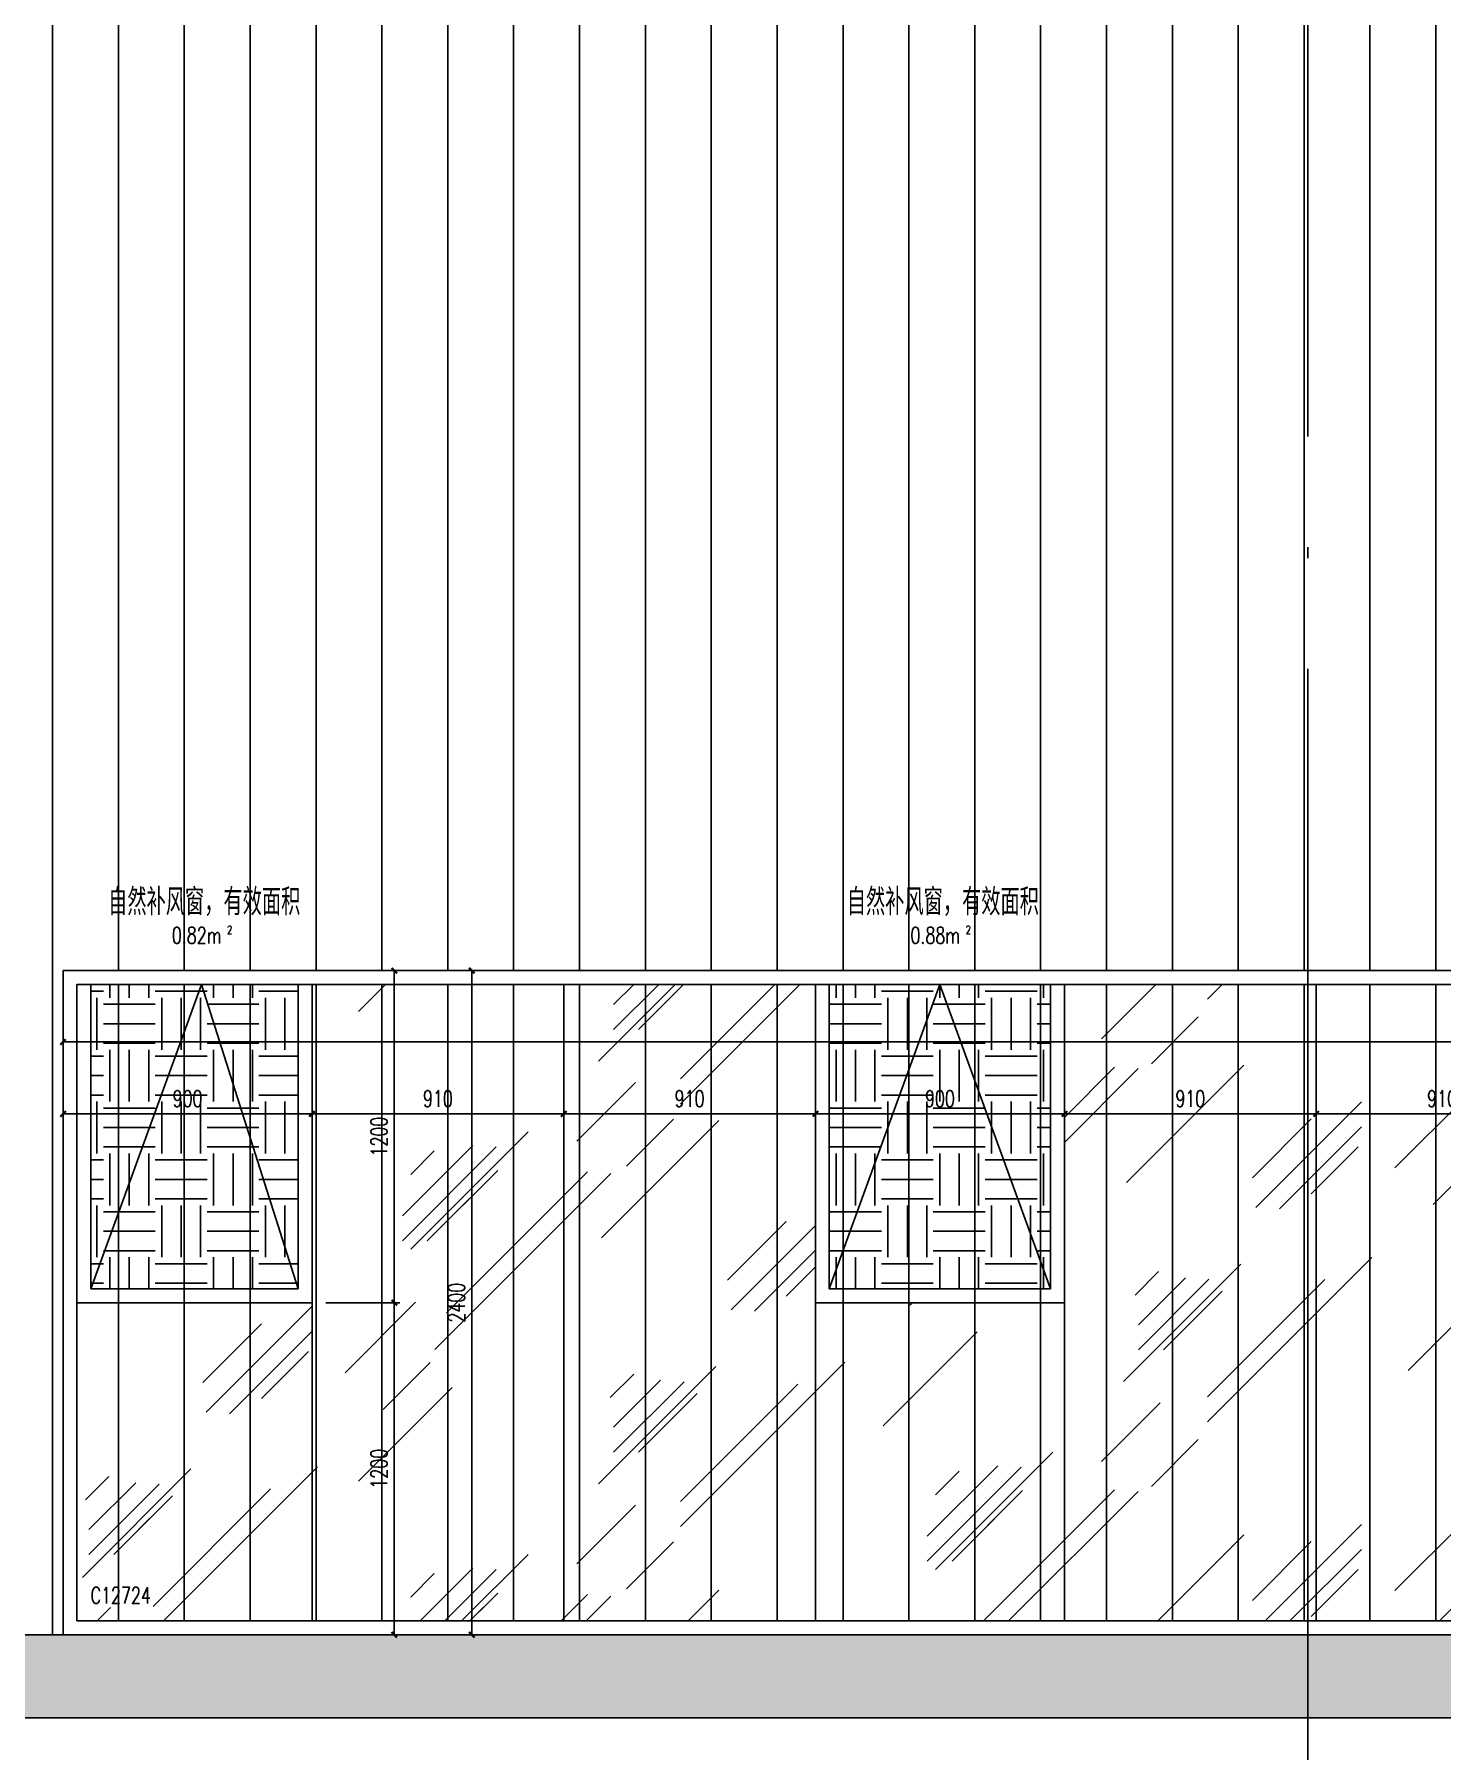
# Model space of a CAD drawing. Extents: x -4210259 to 293730, y -7499 to 868879.
# Drawn here: x -1041624 to -1036537, y 516819 to 523021 of the extents above; entities that cross this region are included whole.
import ezdxf

# ---------------------------------------------------------------- set-up
doc = ezdxf.new("R2010")
doc.units = 0
doc.header["$LTSCALE"] = 1000
doc.header["$MEASUREMENT"] = 0
doc.linetypes.add('__DASH', pattern=[0.35, 0.25, -0.1])
doc.linetypes.add('DOTE', pattern=[2.4200000000000004, 2, -0.2, 0.02, -0.2])
doc.layers.get('Defpoints').update_dxf_attribs({"color": 210})
for name, color, linetype in [('A-AXIS-DOTE', 14, 'DOTE'), ('A-HATCH-2', 251, 'Continuous'), ('A-LIN-V', 9, 'Continuous'), ('A-WINDOW', 140, 'Continuous'), ('A-门窗表显示尺寸', 160, 'Continuous'), ('AS-WALL', 40, 'Continuous'), ('SPACE', 7, 'Continuous'), ('SPACE_HATCH', 8, 'Continuous')]:
    doc.layers.add(name, color=color, linetype=linetype)
doc.layers.add('A-WALL-HATCH', color=8, linetype='Continuous', lineweight=13)
doc.styles.add('_TCH_SPACE', font='SIMPLEX', dxfattribs={"height": 5, "bigfont": 'GBCBIG'})
doc.styles.add('A-DIM_T3', font='SIMPLEX', dxfattribs={"width": 0.7058823529411765, "bigfont": 'GBCBIG'})
doc.styles.add('A-STANDARD', font='SIMPLEX', dxfattribs={"bigfont": 'GBCBIG'})
doc.dimstyles.new('A-DIM&&20', dxfattribs={"dimtxt": 59.5, "dimasz": 20, "dimexe": 20, "dimexo": 20, "dimgap": 25.25, "dimtad": 1, "dimdec": 0, "dimzin": 0, "dimdsep": 46, "dimtxsty": 'A-DIM_T3', "dimblk": 'ARCHTICK', "dimcen": 0.09, "dimclrt": 7, "dimazin": 2, "dimtfac": 1, "dimtdec": 0, "dimtix": 1, "dimtmove": 2, "dimatfit": 3, "dimfxl": 0, "dimtolj": 1, "dimtzin": 0, "dimarcsym": 0})
pattern_1 = [(0, (0, 0), (187.5, 187.5), [187.5, -187.5]), (0, (0, 70.3125), (187.5, 187.5), [187.5, -187.5]), (0, (0, 140.625), (187.5, 187.5), [187.5, -187.5]), (90, (23.4375, 164.0625), (-187.5, 187.5), [187.5, -187.5]), (90, (93.75, 164.0625), (-187.5, 187.5), [187.5, -187.5]), (90, (164.0625, 164.0625), (-187.5, 187.5), [187.5, -187.5])]

# ---------------------------------------------------------------- blocks, each defined once
blk = doc.blocks.new('_ArchTick')
at = {"color": 0, "linetype": 'ByBlock', "const_width": 0.4}
blk.add_lwpolyline([(-0.5, -0.5), (0.5, 0.5)], dxfattribs=at)
blk = doc.blocks.new('*D1354')
at = {"layer": 'A-门窗表显示尺寸', "color": 0, "lineweight": -2}
for p, q in [((90329.33238330114, 519637.4520265638), (90596.78440981617, 519637.4520265638)), ((90576.78440981617, 517237.4520265405), (90576.78440981617, 519637.4520265638)), ((90329.33238330114, 517237.4520265405), (90596.78440981617, 517237.4520265405))]:
    blk.add_line(p, q, dxfattribs=at)
at = {"layer": 'Defpoints', "color": 0}
for p in [(90309.33238330114, 519637.4520265638), (90576.78440981617, 519637.4520265638), (90309.33238330114, 517237.4520265405)]:
    blk.add_point(p, dxfattribs=at)
at = {"layer": 'A-门窗表显示尺寸', "color": 0, "lineweight": -2, "xscale": 20, "yscale": 20, "zscale": 20}
for p, rotation in [((90576.78440981617, 519637.4520265638), 90), ((90576.78440981617, 517237.4520265405), 270)]:
    blk.add_blockref('_ArchTick', p, dxfattribs=dict(at, rotation=rotation))
at = {"layer": 'A-门窗表显示尺寸', "color": 7, "insert": (90521.7844098163, 518437.452026552), "char_height": 59.5, "attachment_point": 5, "rotation": 90, "style": 'A-DIM_T3'}
blk.add_mtext('\\A1;2400', dxfattribs=at)
blk = doc.blocks.new('*D1355')
at = {"layer": 'A-门窗表显示尺寸', "color": 0, "lineweight": -2}
for p, q in [((89099.33238330134, 519132.2558016865), (89099.33238330134, 519399.7078281899)), ((89099.33238330134, 519379.7078281899), (101799.3324031199, 519379.7078281899)), ((101799.3324031199, 519132.2558016633), (101799.3324031199, 519399.7078281899))]:
    blk.add_line(p, q, dxfattribs=at)
at = {"layer": 'Defpoints', "color": 0}
for p in [(101799.3324031199, 519379.7078281899), (89099.33238330134, 519112.2558016865), (101799.3324031199, 519112.2558016633)]:
    blk.add_point(p, dxfattribs=at)
at = {"layer": 'A-门窗表显示尺寸', "color": 0, "lineweight": -2, "xscale": 20, "yscale": 20, "zscale": 20, "rotation": 180}
blk.add_blockref('_ArchTick', (89099.33238330134, 519379.7078281899), dxfattribs=at)
at = {"layer": 'A-门窗表显示尺寸', "color": 0, "lineweight": -2, "xscale": 20, "yscale": 20, "zscale": 20}
blk.add_blockref('_ArchTick', (101799.3324031199, 519379.7078281899), dxfattribs=at)
at = {"layer": 'A-门窗表显示尺寸', "color": 7, "insert": (95449.33239321061, 519434.7078281899), "char_height": 59.5, "attachment_point": 5, "style": 'A-DIM_T3'}
blk.add_mtext('\\A1;12700', dxfattribs=at)
blk = doc.blocks.new('*D1356')
at = {"layer": 'A-门窗表显示尺寸', "color": 0, "lineweight": -2}
for p, q in [((89099.33238330181, 518872.2558016863), (89099.33238330181, 519139.7078282005)), ((89099.33238330181, 519119.7078282005), (89999.33238330204, 519119.7078282005)), ((89999.33238330204, 518872.2558016846), (89999.33238330204, 519139.7078282005))]:
    blk.add_line(p, q, dxfattribs=at)
at = {"layer": 'Defpoints', "color": 0}
for p in [(89999.33238330204, 519119.7078282005), (89099.33238330181, 518852.2558016863), (89999.33238330204, 518852.2558016846)]:
    blk.add_point(p, dxfattribs=at)
at = {"layer": 'A-门窗表显示尺寸', "color": 0, "lineweight": -2, "xscale": 20, "yscale": 20, "zscale": 20, "rotation": 180}
blk.add_blockref('_ArchTick', (89099.33238330181, 519119.7078282005), dxfattribs=at)
at = {"layer": 'A-门窗表显示尺寸', "color": 0, "lineweight": -2, "xscale": 20, "yscale": 20, "zscale": 20}
blk.add_blockref('_ArchTick', (89999.33238330204, 519119.7078282005), dxfattribs=at)
at = {"layer": 'A-门窗表显示尺寸', "color": 7, "insert": (89549.33238330192, 519174.7078282005), "char_height": 59.5, "attachment_point": 5, "style": 'A-DIM_T3'}
blk.add_mtext('\\A1;900', dxfattribs=at)
blk = doc.blocks.new('*D1357')
at = {"layer": 'A-门窗表显示尺寸', "color": 0, "lineweight": -2}
for p, q in [((89999.33238330204, 518872.2558016846), (89999.33238330204, 519139.7078281989)), ((89999.33238330204, 519119.7078281989), (90909.33238330216, 519119.7078281989)), ((90909.33238330216, 518872.255801683), (90909.33238330216, 519139.7078281989))]:
    blk.add_line(p, q, dxfattribs=at)
at = {"layer": 'Defpoints', "color": 0}
for p in [(90909.33238330216, 519119.7078281989), (89999.33238330204, 518852.2558016846), (90909.33238330216, 518852.255801683)]:
    blk.add_point(p, dxfattribs=at)
at = {"layer": 'A-门窗表显示尺寸', "color": 0, "lineweight": -2, "xscale": 20, "yscale": 20, "zscale": 20, "rotation": 180}
blk.add_blockref('_ArchTick', (89999.33238330204, 519119.7078281989), dxfattribs=at)
at = {"layer": 'A-门窗表显示尺寸', "color": 0, "lineweight": -2, "xscale": 20, "yscale": 20, "zscale": 20}
blk.add_blockref('_ArchTick', (90909.33238330216, 519119.7078281989), dxfattribs=at)
at = {"layer": 'A-门窗表显示尺寸', "color": 7, "insert": (90454.3323833021, 519174.7078281989), "char_height": 59.5, "attachment_point": 5, "style": 'A-DIM_T3'}
blk.add_mtext('\\A1;910', dxfattribs=at)
blk = doc.blocks.new('*D1358')
at = {"layer": 'A-门窗表显示尺寸', "color": 0, "lineweight": -2}
for p, q in [((90909.33238330216, 518872.255801683), (90909.33238330216, 519139.7078281972)), ((90909.33238330216, 519119.7078281972), (91819.33238330181, 519119.7078281972)), ((91819.33238330181, 518872.2558016814), (91819.33238330181, 519139.7078281972))]:
    blk.add_line(p, q, dxfattribs=at)
at = {"layer": 'Defpoints', "color": 0}
for p in [(91819.33238330181, 519119.7078281972), (90909.33238330216, 518852.255801683), (91819.33238330181, 518852.2558016814)]:
    blk.add_point(p, dxfattribs=at)
at = {"layer": 'A-门窗表显示尺寸', "color": 0, "lineweight": -2, "xscale": 20, "yscale": 20, "zscale": 20, "rotation": 180}
blk.add_blockref('_ArchTick', (90909.33238330216, 519119.7078281972), dxfattribs=at)
at = {"layer": 'A-门窗表显示尺寸', "color": 0, "lineweight": -2, "xscale": 20, "yscale": 20, "zscale": 20}
blk.add_blockref('_ArchTick', (91819.33238330181, 519119.7078281972), dxfattribs=at)
at = {"layer": 'A-门窗表显示尺寸', "color": 7, "insert": (91364.33238330198, 519174.7078281972), "char_height": 59.5, "attachment_point": 5, "style": 'A-DIM_T3'}
blk.add_mtext('\\A1;910', dxfattribs=at)
blk = doc.blocks.new('*D1359')
at = {"layer": 'A-门窗表显示尺寸', "color": 0, "lineweight": -2}
for p, q in [((91819.33238330181, 518872.2558016814), (91819.33238330181, 519139.7078281956)), ((91819.33238330181, 519119.7078281956), (92719.33238330204, 519119.7078281956)), ((92719.33238330204, 518872.2558016797), (92719.33238330204, 519139.7078281956))]:
    blk.add_line(p, q, dxfattribs=at)
at = {"layer": 'Defpoints', "color": 0}
for p in [(92719.33238330204, 519119.7078281956), (91819.33238330181, 518852.2558016814), (92719.33238330204, 518852.2558016797)]:
    blk.add_point(p, dxfattribs=at)
at = {"layer": 'A-门窗表显示尺寸', "color": 0, "lineweight": -2, "xscale": 20, "yscale": 20, "zscale": 20, "rotation": 180}
blk.add_blockref('_ArchTick', (91819.33238330181, 519119.7078281956), dxfattribs=at)
at = {"layer": 'A-门窗表显示尺寸', "color": 0, "lineweight": -2, "xscale": 20, "yscale": 20, "zscale": 20}
blk.add_blockref('_ArchTick', (92719.33238330204, 519119.7078281956), dxfattribs=at)
at = {"layer": 'A-门窗表显示尺寸', "color": 7, "insert": (92269.33238330192, 519174.7078281956), "char_height": 59.5, "attachment_point": 5, "style": 'A-DIM_T3'}
blk.add_mtext('\\A1;900', dxfattribs=at)
blk = doc.blocks.new('*D1360')
at = {"layer": 'A-门窗表显示尺寸', "color": 0, "lineweight": -2}
for p, q in [((92719.33238330204, 518872.2558016797), (92719.33238330204, 519139.707828194)), ((92719.33238330204, 519119.707828194), (93629.33238330111, 519119.707828194)), ((93629.33238330111, 518872.2558016781), (93629.33238330111, 519139.707828194))]:
    blk.add_line(p, q, dxfattribs=at)
at = {"layer": 'Defpoints', "color": 0}
for p in [(93629.33238330111, 519119.707828194), (92719.33238330204, 518852.2558016797), (93629.33238330111, 518852.2558016781)]:
    blk.add_point(p, dxfattribs=at)
at = {"layer": 'A-门窗表显示尺寸', "color": 0, "lineweight": -2, "xscale": 20, "yscale": 20, "zscale": 20, "rotation": 180}
blk.add_blockref('_ArchTick', (92719.33238330204, 519119.707828194), dxfattribs=at)
at = {"layer": 'A-门窗表显示尺寸', "color": 0, "lineweight": -2, "xscale": 20, "yscale": 20, "zscale": 20}
blk.add_blockref('_ArchTick', (93629.33238330111, 519119.707828194), dxfattribs=at)
at = {"layer": 'A-门窗表显示尺寸', "color": 7, "insert": (93174.33238330157, 519174.707828194), "char_height": 59.5, "attachment_point": 5, "style": 'A-DIM_T3'}
blk.add_mtext('\\A1;910', dxfattribs=at)
blk = doc.blocks.new('*D1361')
at = {"layer": 'A-门窗表显示尺寸', "color": 0, "lineweight": -2}
for p, q in [((93629.33238330111, 518872.2558016781), (93629.33238330111, 519139.7078281923)), ((93629.33238330111, 519119.7078281923), (94539.33238330134, 519119.7078281923)), ((94539.33238330134, 518872.2558016765), (94539.33238330134, 519139.7078281923))]:
    blk.add_line(p, q, dxfattribs=at)
at = {"layer": 'Defpoints', "color": 0}
for p in [(94539.33238330134, 519119.7078281923), (93629.33238330111, 518852.2558016781), (94539.33238330134, 518852.2558016765)]:
    blk.add_point(p, dxfattribs=at)
at = {"layer": 'A-门窗表显示尺寸', "color": 0, "lineweight": -2, "xscale": 20, "yscale": 20, "zscale": 20, "rotation": 180}
blk.add_blockref('_ArchTick', (93629.33238330111, 519119.7078281923), dxfattribs=at)
at = {"layer": 'A-门窗表显示尺寸', "color": 0, "lineweight": -2, "xscale": 20, "yscale": 20, "zscale": 20}
blk.add_blockref('_ArchTick', (94539.33238330134, 519119.7078281923), dxfattribs=at)
at = {"layer": 'A-门窗表显示尺寸', "color": 7, "insert": (94084.33238330123, 519174.7078281923), "char_height": 59.5, "attachment_point": 5, "style": 'A-DIM_T3'}
blk.add_mtext('\\A1;910', dxfattribs=at)
blk = doc.blocks.new('*D1370')
at = {"layer": 'A-门窗表显示尺寸', "color": 0, "lineweight": -2}
for p, q in [((90049.33238330114, 518437.4520265514), (90316.78440981617, 518437.4520265514)), ((90296.78440981617, 517237.4520265405), (90296.78440981617, 518437.4520265514)), ((90049.33238330114, 517237.4520265405), (90316.78440981617, 517237.4520265405))]:
    blk.add_line(p, q, dxfattribs=at)
at = {"layer": 'Defpoints', "color": 0}
for p in [(90029.33238330114, 518437.4520265514), (90296.78440981617, 518437.4520265514), (90029.33238330114, 517237.4520265405)]:
    blk.add_point(p, dxfattribs=at)
at = {"layer": 'A-门窗表显示尺寸', "color": 0, "lineweight": -2, "xscale": 20, "yscale": 20, "zscale": 20}
for p, rotation in [((90296.78440981617, 518437.4520265514), 90), ((90296.78440981617, 517237.4520265405), 270)]:
    blk.add_blockref('_ArchTick', p, dxfattribs=dict(at, rotation=rotation))
at = {"layer": 'A-门窗表显示尺寸', "color": 7, "insert": (90241.7844098163, 517837.4520265458), "char_height": 59.5, "attachment_point": 5, "rotation": 90, "style": 'A-DIM_T3'}
blk.add_mtext('\\A1;1200', dxfattribs=at)
blk = doc.blocks.new('*D1371')
at = {"layer": 'A-门窗表显示尺寸', "color": 0, "lineweight": -2}
for p, q in [((90049.33238330114, 519637.4520265638), (90316.78440981617, 519637.4520265638)), ((90296.78440981617, 518437.4520265514), (90296.78440981617, 519637.4520265638)), ((90049.33238330114, 518437.4520265514), (90316.78440981617, 518437.4520265514))]:
    blk.add_line(p, q, dxfattribs=at)
at = {"layer": 'Defpoints', "color": 0}
for p in [(90029.33238330114, 519637.4520265638), (90296.78440981617, 519637.4520265638), (90029.33238330114, 518437.4520265514)]:
    blk.add_point(p, dxfattribs=at)
at = {"layer": 'A-门窗表显示尺寸', "color": 0, "lineweight": -2, "xscale": 20, "yscale": 20, "zscale": 20}
for p, rotation in [((90296.78440981617, 519637.4520265638), 90), ((90296.78440981617, 518437.4520265514), 270)]:
    blk.add_blockref('_ArchTick', p, dxfattribs=dict(at, rotation=rotation))
at = {"layer": 'A-门窗表显示尺寸', "color": 7, "insert": (90241.7844098163, 519037.4520265574), "char_height": 59.5, "attachment_point": 5, "rotation": 90, "style": 'A-DIM_T3'}
blk.add_mtext('\\A1;1200', dxfattribs=at)
blk = doc.blocks.new('rte5')
at = {"layer": 'A-WALL-HATCH'}
h = blk.add_hatch(dxfattribs=at)
h.set_pattern_fill('玻璃2', color=256, scale=100)
h.set_pattern_definition([(45, (1845629.73205335, 59.99999997392297), (0, 1527.350647362943), [600, -360, 600, -360, 240, -523.28157]), (45, (1845599.73205335, 89.99999997392297), (0, 1527.350647362943), [480, -600, 360, -360, 420, -463.28157]), (45, (1845599.73205335, 179.999999973923), (0, 1527.350647362943), [360, -720, 240, -360, 540, -463.28157]), (45, (1845689.73205335, 89.99999997392297), (0, 1527.350647362943), [360, -720, 300, -1303.2815]), (45, (1845779.73205335, 179.999999973923), (0, 1527.350647362943), [180, -900, 120, -1483.2815]), (45, (1845629.73205335, 329.999999973923), (0, 1527.350647362943), [120, -900, 120, -480, 300, -763.28157]), (45, (1846169.73205335, 239.999999973923), (0, 1527.350647362943), [600, -900, 720, -475.28157]), (45, (1846169.73205335, 149.999999973923), (0, 1527.350647362943), [840, -600, 900, -355.28157]), (45, (1846319.73205335, 269.999999973923), (0, -1697.056274847714), [600, -840, 480, -763.28157]), (45, (1846229.73205335, 449.999999973923), (0, 1527.350647362943), [300, -1200, 360, -823.28157]), (45, (1846409.73205335, 359.999999973923), (0, 1527.350647362943), [240, -1200, 240, -1003.2815])])
h.paths.add_polyline_path([(89169.33238329296, 517287.4520264695), (101669.3324031115, 517287.4520264787), (101669.3324031197, 518437.4520264884), (100819.3323833013, 518437.4520264872), (100819.3323833011, 519587.4520265101), (99019.3323833039, 519587.4520264935), (99019.33238329901, 518437.4520264816), (98119.33238330088, 518437.4520264802), (98119.33238330088, 519587.4520264904), (96319.33238330111, 519587.4520265003), (96319.33238330111, 518437.452026469), (95449.33238330227, 518437.452026467), (95449.33238330227, 519587.4520265085), (92719.33238329552, 519587.4520264905), (92719.33238329552, 518437.4520264993), (91819.33238330181, 518437.4520265001), (91819.33238330181, 519587.4520264912), (90019.33238330111, 519587.4520265101), (90019.33238331112, 518437.4520264711), (89169.33238330111, 518437.4520264698)])
at = {"layer": 'SPACE_HATCH'}
h = blk.add_hatch(dxfattribs=at)
h.set_pattern_fill('土壤', color=1, scale=50, style=0)
h.set_pattern_definition(pattern_1)
h.paths.add_polyline_path([(89949.33238319715, 518487.4520264607), (89199.3323832294, 518487.4520266679), (89199.33238336793, 519587.4520265425), (89949.33238331182, 519587.4520266043)])
h = blk.add_hatch(dxfattribs=at)
h.set_pattern_fill('土壤', color=1, scale=50, style=0)
h.set_pattern_definition(pattern_1)
h.paths.add_polyline_path([(92669.33238322358, 518487.4520264157), (91869.3323832294, 518487.4520266671), (91869.33238336793, 519587.4520265417), (92669.33238333813, 519587.4520266117)])
h = blk.add_hatch(dxfattribs=at)
h.set_pattern_fill('土壤', color=1, scale=50, style=0)
h.set_pattern_definition(pattern_1)
h.paths.add_polyline_path([(92669.33238322358, 518487.4520264157), (91869.3323832294, 518487.4520266671), (91869.33238336793, 519587.4520265416), (92669.33238333813, 519587.4520266116)])
at = {"layer": 'A-WINDOW'}
for p, q in [((89199.33238330111, 518487.4520265411), (89199.33238330111, 519587.4520265671)), ((89949.33238330111, 518487.4520265411), (89949.33238330111, 519587.4520265671)), ((89999.33238330111, 519587.452026562), (89999.33238330111, 517287.4520265404)), ((89999.33238330111, 518487.452026541), (89999.33238330111, 519587.4520265671)), ((90909.33238330111, 519587.4520265603), (90909.33238330111, 517287.4520265404)), ((91819.33238330111, 519587.452026562), (91819.33238330111, 517287.4520265404)), ((91869.33238330111, 518487.4520265403), (91869.33238330111, 519587.4520265664)), ((92669.33238330111, 518487.4520265402), (92669.33238330111, 519587.4520265664)), ((92719.33238330111, 519587.4520265603), (92719.33238330111, 517287.4520265404)), ((93629.33238330111, 519587.452026562), (93629.33238330111, 517287.4520265404)), ((89149.33238330111, 518437.4520265217), (89999.33238330111, 518437.452026523)), ((89999.33238330111, 518437.452026541), (89149.33238330111, 518437.4520265411)), ((89199.33238330111, 518487.4520265411), (89949.33238330111, 518487.4520265411)), ((92719.33238330111, 518437.4520265402), (91819.33238330111, 518437.4520265403)), ((91869.33238330111, 518487.4520265403), (92669.33238330111, 518487.4520265403))]:
    blk.add_line(p, q, dxfattribs=at)
for points in [[(89099.33238330111, 517237.4520265402), (101799.3324031197, 517237.4520265404), (101799.3324031197, 519637.4520265404), (89099.33238330111, 519637.4520265635)], [(89149.33238330111, 517287.4520265404), (101749.3324031197, 517287.4520265402), (101749.3324031197, 519587.4520265404), (89149.33238330111, 519587.4520265635)]]:
    blk.add_lwpolyline(points, close=True, dxfattribs=at)
for points in [[(89199.33238330111, 518487.4520265411), (89599.49601335963, 519587.4520265076), (89949.33238330111, 518487.4520265411)], [(91869.33238330111, 518487.4520265403), (92269.49601335963, 519587.4520265068), (92669.33238330111, 518487.452026506)]]:
    blk.add_lwpolyline(points, dxfattribs=at)
at = {"layer": 'A-门窗表显示尺寸', "color": 3, "style": 'A-STANDARD', "width": 0.7058823529411765}
blk.add_text('C12724', height=59.5, dxfattribs=at).set_placement((89198.93270186055, 517350.0000000253))
at = {"layer": 'SPACE', "color": 1, "style": '_TCH_SPACE'}
for p in [(89262.49802034003, 519837.452026562), (91932.49802034003, 519837.4520265613), (91932.49802034003, 519837.4520265612)]:
    blk.add_text('自然补风窗，有效面积', height=96.45390070921985, dxfattribs=at).set_placement(p)
at = {"layer": 'SPACE', "color": 1, "style": '_TCH_SPACE', "width": 0.7058823529411765}
for s, height, p in [('0.82m', 59.5, (89492.73206289322, 519735.077026562)), ('2', 29.75, (89692.73206289322, 519770.077026562)), ('0.88m', 59.5, (92162.73206289322, 519735.0770265613)), ('0.88m', 59.5, (92162.73206289322, 519735.0770265612)), ('2', 29.75, (92362.73206289322, 519770.0770265613)), ('2', 29.75, (92362.73206289322, 519770.0770265612))]:
    blk.add_text(s, height=height, dxfattribs=at).set_placement(p)
at = {"layer": 'A-门窗表显示尺寸'}
for p1, p2, distance, picture, middle in [((90029.33238330111, 518437.4520265511), (90029.33238330111, 519637.4520265635), -267.45202651506406, '*D1371', (90241.7844098163, 519037.4520265574)), ((90309.33238330111, 517237.4520265402), (90309.33238330111, 519637.4520265635), -267.45202651506406, '*D1354', (90521.7844098163, 518437.452026552)), ((89099.33238330134, 519112.2558016865), (101799.3324031199, 519112.2558016633), 267.4520265265601, '*D1355', (95449.33239321061, 519434.7078281899)), ((89099.33238330181, 518852.2558016863), (89999.33238330204, 518852.2558016846), 267.4520265159081, '*D1356', (89549.33238330192, 519174.7078282005)), ((89999.33238330204, 518852.2558016846), (90909.33238330216, 518852.255801683), 267.4520265159081, '*D1357', (90454.3323833021, 519174.7078281989)), ((90909.33238330216, 518852.255801683), (91819.33238330181, 518852.2558016814), 267.45202651584987, '*D1358', (91364.33238330198, 519174.7078281972)), ((91819.33238330181, 518852.2558016814), (92719.33238330204, 518852.2558016797), 267.4520265159081, '*D1359', (92269.33238330192, 519174.7078281956)), ((92719.33238330204, 518852.2558016797), (93629.33238330111, 518852.2558016781), 267.4520265159081, '*D1360', (93174.33238330157, 519174.707828194)), ((93629.33238330111, 518852.2558016781), (94539.33238330134, 518852.2558016765), 267.45202651579166, '*D1361', (94084.33238330123, 519174.7078281923)), ((90029.33238330111, 517237.4520265402), (90029.33238330111, 518437.4520265511), -267.45202651506406, '*D1370', (90241.7844098163, 517837.4520265458))]:
    dim = blk.add_aligned_dim(p1=p1, p2=p2, distance=distance, dimstyle='A-DIM&&20', dxfattribs=at)
    dim.commit()
    dim.dimension.update_dxf_attribs({"geometry": picture, "text_midpoint": middle})

msp = doc.modelspace()

# ---------------------------------------------------------------- hatches: boundary and pattern name
at = {"layer": 'A-HATCH-2'}
h = msp.add_hatch(dxfattribs=at)
h.set_pattern_fill('ANSI31', color=256, scale=150, angle=45)
h.set_pattern_definition([(90, (0, 0), (-238.125, 0), [])])
h.paths.add_polyline_path([(-1018320.667628568, 534887.4520265249), (-1043820.667628103, 534887.452026525), (-1043820.667628103, 525637.4520265376), (-1043820.667628103, 520237.4520265376), (-1043820.667628103, 520037.4520265376), (-1043820.667628103, 517237.4520265143), (-1043400, 517237.4520265142), (-1028020.667616445, 517237.4520265136), (-1026520.667607633, 517237.4520265145), (-1026520.667607633, 522237.4520265145), (-1020520.66760765, 522237.4520265145), (-1020520.66760765, 517237.4520265147), (-1018320.667628568, 517237.4520265142)])
h.paths.add_polyline_path([(-1028820.667607668, 519637.4520265143), (-1028820.667607668, 517237.452026491), (-1041520.667607666, 517237.4520265143), (-1041520.667607666, 519637.4520265143)])
h.paths.add_polyline_path([(-1028870.667607668, 519587.4520265143), (-1028870.667607668, 517287.4520264911), (-1041470.667607666, 517287.4520265142), (-1041470.667607666, 519587.4520265143)], flags=16)
h.paths.add_polyline_path([(-1029078.494634183, 518348.577026503), (-1029078.494634183, 518526.327026503), (-1029167.744634183, 518526.327026503), (-1029167.744634183, 518348.577026503)], flags=0)
h.paths.add_polyline_path([(-1035275.542607667, 519380.3749999992), (-1035065.792607667, 519380.3749999992), (-1035065.792607667, 519469.6249999992), (-1035275.542607667, 519469.6249999992)], flags=0)
h.paths.add_polyline_path([(-1041435.942289106, 517335.1249999992), (-1041182.192289106, 517335.1249999992), (-1041182.192289106, 517424.3749999992), (-1041435.942289106, 517424.3749999992)], flags=0)
h = msp.add_hatch(dxfattribs=at)
h.set_pattern_fill('ANSI38', color=256, scale=150)
h.set_pattern_definition([(45, (0, 0), (-168.3798022700466, 168.3798022700466), []), (135, (0, 0), (-505.1394068101398, 168.3798022700467), [595.3125, -357.1875])])
h.paths.add_polyline_path([(-962820.667648551, 517237.4520264904), (-946220.66761283, 517237.4520264904), (-946220.66761283, 516937.4520265246), (-962820.667648551, 516937.4520265246)])
h.paths.add_polyline_path([(-967020.6676076561, 516937.4520265246), (-964320.6676285589, 516937.4520265246), (-964320.6676285589, 517237.4520264904), (-967020.6676076561, 517237.4520264904)])
h.paths.add_polyline_path([(-1016820.66764856, 517237.4520265136), (-972020.6676076691, 517237.4520265136), (-972020.6676076691, 516937.4520265246), (-1016820.66764856, 516937.4520265246)])
h.paths.add_polyline_path([(-1020520.66760765, 516937.4520265246), (-1018320.667628568, 516937.4520265246), (-1018320.667628568, 517237.4520264904), (-1020520.66760765, 517237.4520264904)])
h.paths.add_polyline_path([(-1070820.66764828, 516937.4520265245), (-1026520.667607633, 516937.4520265245), (-1026520.667607633, 517237.4520265146), (-1070820.66764828, 517237.4520265146)])
h.paths.add_polyline_path([(-1075020.667616444, 516937.4520265245), (-1072320.667628287, 516937.4520265245), (-1072320.667628287, 517237.4520264899), (-1075020.667616444, 517237.4520264899)])
h.paths.add_polyline_path([(-1104220.667464609, 516937.4520265245), (-1080020.667616457, 516937.4520265245), (-1080020.667616457, 517237.4520265136), (-1104220.667464609, 517237.4520265136)])

# ---------------------------------------------------------------- linework, layer by layer
at = {"layer": 'A-AXIS-DOTE', "ltscale": 2}
msp.add_line((-1037020.667616445, 511887.4520265246), (-1037020.667616444, 538485.0684404817), dxfattribs=at)
at = {"layer": 'A-AXIS-DOTE', "linetype": '__DASH', "ltscale": 2}
msp.add_line((-940690, 517237.4520265153), (-1111279.804428067, 517237.4520265135), dxfattribs=at)
at = {"layer": 'A-LIN-V'}
msp.add_line((-1104220.667464609, 517237.4520265136), (-946220.66761283, 517237.4520265136), dxfattribs=at)
at = {"layer": 'AS-WALL'}
msp.add_line((-1111279.804428067, 516937.4520265245), (-940690, 516937.4520265246), dxfattribs=at)

# ---------------------------------------------------------------- block references
at = {"layer": 'A-LIN-V'}
msp.add_blockref('rte5', (-1130619.999990967, -2.601882442831993e-08), dxfattribs=at)

doc.saveas('drawing.dxf')
